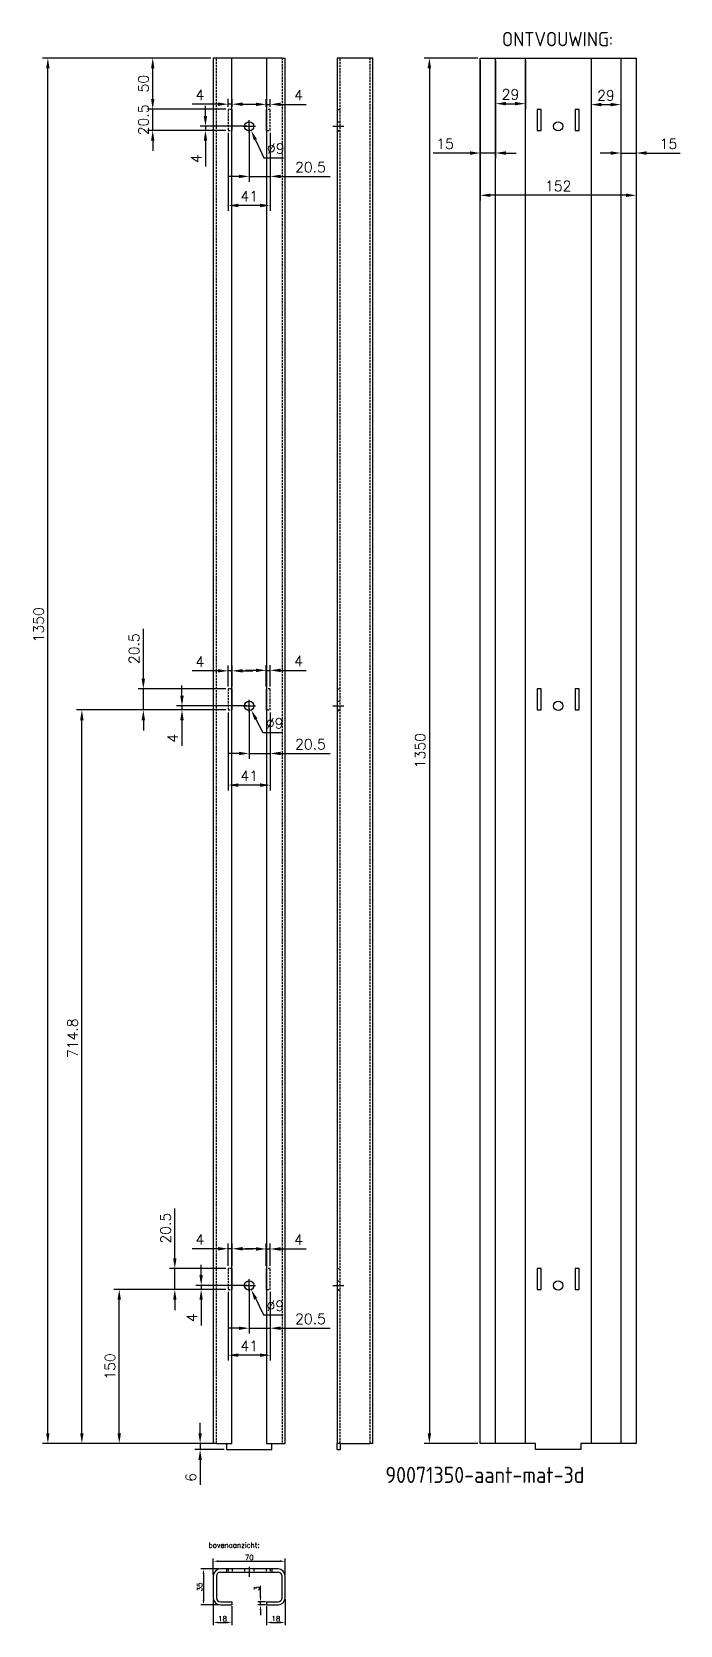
# Model space of a CAD drawing. Extents: x 3721 to 4352, y 323 to 1876.
import ezdxf

# ---------------------------------------------------------------- set-up
doc = ezdxf.new("R2010")
doc.units = 0
doc.header["$LTSCALE"] = 1.5
doc.linetypes.add('Aslijn', pattern=[28.575, 19.05, -3.175, 3.175, -3.175])
doc.linetypes.add('Streeplijn', pattern=[10, 7, -3])
doc.layers.get('DEFPOINTS').update_dxf_attribs({"linetype": 'CONTINUOUS'})
for name, color, linetype in [('50VOL', 13, 'CONTINUOUS'), ('70VOL', 5, 'CONTINUOUS'), ('7A', 4, 'Aslijn'), ('AM_3', 6, 'Streeplijn'), ('BRANDLIJN', 93, 'CONTINUOUS')]:
    doc.layers.add(name, color=color, linetype=linetype)
doc.styles.add('ROMANS', font='romans.shx')
doc.styles.get("Standard").update_dxf_attribs({"font": 'isocp.shx'})
doc.dimstyles.new('1_OP_02$0', dxfattribs={"dimscale": 2, "dimtxt": 2.5, "dimasz": 2.5, "dimexe": 1.3, "dimexo": 0.6, "dimgap": 0.6, "dimtad": 1, "dimdec": 1, "dimdsep": 46, "dimtxsty": 'ROMANS', "dimcen": -1.5, "dimclrd": 150, "dimclre": 150, "dimclrt": 5, "dimadec": 0, "dimazin": 0, "dimtfac": 1, "dimtdec": 1, "dimtmove": 0, "dimatfit": 3, "dimfxl": 0, "dimtolj": 1, "dimtzin": 0, "dimarcsym": 0})
doc.dimstyles.new('1_OP_04$0', dxfattribs={"dimscale": 4, "dimtxt": 2.5, "dimasz": 2.5, "dimexe": 1.3, "dimexo": 0.6, "dimgap": 1, "dimtad": 1, "dimdec": 1, "dimdsep": 46, "dimtxsty": 'ROMANS', "dimcen": -1.5, "dimclrd": 150, "dimclre": 150, "dimclrt": 5, "dimadec": 0, "dimazin": 0, "dimtfac": 1, "dimtdec": 1, "dimtmove": 0, "dimatfit": 3, "dimfxl": 0, "dimtolj": 1, "dimtzin": 0, "dimarcsym": 0})
doc.dimstyles.new('1_OP_04$3', dxfattribs={"dimscale": 4, "dimtxt": 2.5, "dimasz": 2.5, "dimexe": 1.3, "dimexo": 0.6, "dimgap": 1, "dimtad": 1, "dimtoh": 1, "dimdec": 1, "dimdsep": 46, "dimtxsty": 'ROMANS', "dimcen": -1.5, "dimclrd": 150, "dimclre": 150, "dimclrt": 5, "dimadec": 0, "dimazin": 0, "dimtfac": 1, "dimtdec": 1, "dimtofl": 0, "dimtmove": 0, "dimatfit": 0, "dimfxl": 0, "dimtolj": 1, "dimtzin": 0, "dimarcsym": 0})

# ---------------------------------------------------------------- blocks, each defined once
blk = doc.blocks.new('*D0')
at = {"layer": '70VOL', "color": 150, "lineweight": -2}
for p, q in [((3897.3, 372.4), (3897.3, 388.2)), ((3967.3, 372.4), (3967.3, 388.2)), ((3902.3, 385.6), (3962.3, 385.6))]:
    blk.add_line(p, q, dxfattribs=at)
at = {"layer": '70VOL', "color": 150}
for points in [[(3902.3, 386.5), (3902.3, 384.8), (3897.3, 385.6)], [(3962.3, 386.5), (3962.3, 384.8), (3967.3, 385.6)]]:
    blk.add_solid(points, dxfattribs=at)
at = {"layer": 'DEFPOINTS', "color": 0}
for p in [(3967.3, 385.6), (3897.3, 371.2), (3967.3, 371.2)]:
    blk.add_point(p, dxfattribs=at)
at = {"layer": '70VOL', "color": 5, "insert": (3932.3, 389.3), "char_height": 5, "attachment_point": 5, "style": 'ROMANS'}
blk.add_mtext('\\A1;70', dxfattribs=at)
blk = doc.blocks.new('*D1')
at = {"layer": '70VOL', "color": 150, "lineweight": -2}
for p, q in [((3903, 378.1), (3885.2, 378.1)), ((3887.8, 373.1), (3887.8, 348.1)), ((3903, 343.1), (3885.2, 343.1))]:
    blk.add_line(p, q, dxfattribs=at)
at = {"layer": '70VOL', "color": 150}
for points in [[(3886.9, 373.1), (3888.6, 373.1), (3887.8, 378.1)], [(3886.9, 348.1), (3888.6, 348.1), (3887.8, 343.1)]]:
    blk.add_solid(points, dxfattribs=at)
at = {"layer": 'DEFPOINTS', "color": 0}
for p in [(3904.2, 378.1), (3887.8, 343.1), (3904.2, 343.1)]:
    blk.add_point(p, dxfattribs=at)
at = {"layer": '70VOL', "color": 5, "insert": (3884.1, 360.6), "char_height": 5, "attachment_point": 5, "rotation": 90, "style": 'ROMANS'}
blk.add_mtext('\\A1;35', dxfattribs=at)
blk = doc.blocks.new('*D2')
at = {"layer": '70VOL', "color": 150, "lineweight": -2}
for p, q in [((3897.3, 348.8), (3897.3, 323.3)), ((3915.3, 341.9), (3915.3, 323.3)), ((3902.3, 325.9), (3910.3, 325.9))]:
    blk.add_line(p, q, dxfattribs=at)
at = {"layer": '70VOL', "color": 150}
for points in [[(3902.3, 326.8), (3902.3, 325.1), (3897.3, 325.9)], [(3910.3, 326.8), (3910.3, 325.1), (3915.3, 325.9)]]:
    blk.add_solid(points, dxfattribs=at)
at = {"layer": 'DEFPOINTS', "color": 0}
for p in [(3897.3, 350), (3915.3, 343.1), (3915.3, 325.9)]:
    blk.add_point(p, dxfattribs=at)
at = {"layer": '70VOL', "color": 5, "insert": (3906.3, 329.6), "char_height": 5, "attachment_point": 5, "style": 'ROMANS'}
blk.add_mtext('\\A1;18', dxfattribs=at)
blk = doc.blocks.new('*D3')
at = {"layer": '70VOL', "color": 150, "lineweight": -2}
for p, q in [((3949.3, 341.9), (3949.3, 323.3)), ((3967.3, 348.8), (3967.3, 323.3)), ((3954.3, 325.9), (3962.3, 325.9))]:
    blk.add_line(p, q, dxfattribs=at)
at = {"layer": '70VOL', "color": 150}
for points in [[(3954.3, 326.8), (3954.3, 325.1), (3949.3, 325.9)], [(3962.3, 326.8), (3962.3, 325.1), (3967.3, 325.9)]]:
    blk.add_solid(points, dxfattribs=at)
at = {"layer": 'DEFPOINTS', "color": 0}
for p in [(3949.3, 343.1), (3967.3, 350), (3967.3, 325.9)]:
    blk.add_point(p, dxfattribs=at)
at = {"layer": '70VOL', "color": 5, "insert": (3958.3, 329.6), "char_height": 5, "attachment_point": 5, "style": 'ROMANS'}
blk.add_mtext('\\A1;18', dxfattribs=at)
blk = doc.blocks.new('*D4')
at = {"layer": '70VOL', "color": 150, "lineweight": -2}
for p, q in [((3943.3, 351.1), (3943.3, 361.8)), ((3948.1, 346.1), (3940.7, 346.1)), ((3948.1, 343.1), (3940.7, 343.1)), ((3943.3, 343.1), (3943.3, 346.1)), ((3943.3, 338.1), (3943.3, 333.1))]:
    blk.add_line(p, q, dxfattribs=at)
at = {"layer": '70VOL', "color": 150}
for points in [[(3942.4, 351.1), (3944.1, 351.1), (3943.3, 346.1)], [(3942.4, 338.1), (3944.1, 338.1), (3943.3, 343.1)]]:
    blk.add_solid(points, dxfattribs=at)
at = {"layer": 'DEFPOINTS', "color": 0}
for p in [(3943.3, 346.1), (3949.3, 346.1), (3949.3, 343.1)]:
    blk.add_point(p, dxfattribs=at)
at = {"layer": '70VOL', "color": 5, "insert": (3939.6, 359), "char_height": 5, "attachment_point": 5, "rotation": 90, "style": 'ROMANS'}
blk.add_mtext('\\A1;3', dxfattribs=at)
blk = doc.blocks.new('*D5')
at = {"layer": '70VOL', "color": 150, "lineweight": -2}
for p, q in [((3932.3, 1777.9), (3932.3, 1789.9)), ((3926.3, 1783.9), (3938.3, 1783.9)), ((3938.4, 1770.7), (3946.6, 1753.2)), ((3946.6, 1753.2), (3965.8, 1753.2))]:
    blk.add_line(p, q, dxfattribs=at)
at = {"layer": '70VOL', "color": 150}
blk.add_solid([(3939.9, 1771.4), (3936.9, 1770), (3934.2, 1779.8)], dxfattribs=at)
at = {"layer": 'DEFPOINTS', "color": 0}
for p in [(3930.4, 1787.9), (3934.2, 1779.8)]:
    blk.add_point(p, dxfattribs=at)
at = {"layer": '70VOL', "color": 5, "insert": (3958.2, 1762.2), "char_height": 10, "attachment_point": 5, "style": 'ROMANS'}
blk.add_mtext('\\A1;∅9', dxfattribs=at)
blk = doc.blocks.new('*D6')
at = {"layer": '70VOL', "color": 150, "lineweight": -2}
for p, q in [((3932.3, 1781.5), (3932.3, 1729.8)), ((3952.8, 1777.5), (3952.8, 1729.8)), ((3922.3, 1735), (3912.3, 1735)), ((3932.3, 1735), (3952.8, 1735)), ((3962.8, 1735), (4011.3, 1735))]:
    blk.add_line(p, q, dxfattribs=at)
at = {"layer": '70VOL', "color": 150}
for points in [[(3922.3, 1736.7), (3922.3, 1733.4), (3932.3, 1735)], [(3962.8, 1736.7), (3962.8, 1733.4), (3952.8, 1735)]]:
    blk.add_solid(points, dxfattribs=at)
at = {"layer": 'DEFPOINTS', "color": 0}
for p in [(3932.3, 1783.9), (3952.8, 1779.9), (3952.8, 1735)]:
    blk.add_point(p, dxfattribs=at)
at = {"layer": '70VOL', "color": 5, "insert": (3992, 1744), "char_height": 10, "attachment_point": 5, "style": 'ROMANS'}
blk.add_mtext('\\A1;20.5', dxfattribs=at)
blk = doc.blocks.new('*D7')
at = {"layer": '70VOL', "color": 150, "lineweight": -2}
for p, q in [((3911.8, 1777.5), (3911.8, 1701.5)), ((3952.8, 1777.5), (3952.8, 1701.5)), ((3942.8, 1706.7), (3921.8, 1706.7))]:
    blk.add_line(p, q, dxfattribs=at)
at = {"layer": '70VOL', "color": 150}
for points in [[(3921.8, 1708.4), (3921.8, 1705), (3911.8, 1706.7)], [(3942.8, 1708.4), (3942.8, 1705), (3952.8, 1706.7)]]:
    blk.add_solid(points, dxfattribs=at)
at = {"layer": 'DEFPOINTS', "color": 0}
for p in [(3911.8, 1779.9), (3952.8, 1779.9), (3911.8, 1706.7)]:
    blk.add_point(p, dxfattribs=at)
at = {"layer": '70VOL', "color": 5, "insert": (3932.3, 1715.7), "char_height": 10, "attachment_point": 5, "style": 'ROMANS'}
blk.add_mtext('\\A1;41', dxfattribs=at)
blk = doc.blocks.new('*D8')
at = {"layer": '70VOL', "color": 150, "lineweight": -2}
for p, q in [((3901.8, 1805.4), (3876.7, 1805.4)), ((3911.8, 1802.8), (3911.8, 1810.6)), ((3915.8, 1805.4), (3911.8, 1805.4)), ((3915.8, 1802.8), (3915.8, 1810.6)), ((3925.8, 1805.4), (3935.8, 1805.4))]:
    blk.add_line(p, q, dxfattribs=at)
at = {"layer": '70VOL', "color": 150}
for points in [[(3901.8, 1807.1), (3901.8, 1803.7), (3911.8, 1805.4)], [(3925.8, 1807.1), (3925.8, 1803.7), (3915.8, 1805.4)]]:
    blk.add_solid(points, dxfattribs=at)
at = {"layer": 'DEFPOINTS', "color": 0}
for p in [(3911.8, 1805.4), (3911.8, 1800.4), (3915.8, 1800.4)]:
    blk.add_point(p, dxfattribs=at)
at = {"layer": '70VOL', "color": 5, "insert": (3884.2, 1814.4), "char_height": 10, "attachment_point": 5, "style": 'ROMANS'}
blk.add_mtext('\\A1;4', dxfattribs=at)
blk = doc.blocks.new('*D9')
at = {"layer": '70VOL', "color": 150, "lineweight": -2}
for p, q in [((3938.8, 1805.2), (3928.8, 1805.2)), ((3948.8, 1802.8), (3948.8, 1810.4)), ((3948.8, 1805.2), (3952.8, 1805.2)), ((3952.8, 1802.8), (3952.8, 1810.4)), ((3962.8, 1805.2), (3987.9, 1805.2))]:
    blk.add_line(p, q, dxfattribs=at)
at = {"layer": '70VOL', "color": 150}
for points in [[(3938.8, 1806.9), (3938.8, 1803.6), (3948.8, 1805.2)], [(3962.8, 1806.9), (3962.8, 1803.6), (3952.8, 1805.2)]]:
    blk.add_solid(points, dxfattribs=at)
at = {"layer": 'DEFPOINTS', "color": 0}
for p in [(3952.8, 1805.2), (3948.8, 1800.4), (3952.8, 1800.4)]:
    blk.add_point(p, dxfattribs=at)
at = {"layer": '70VOL', "color": 5, "insert": (3980.4, 1814.2), "char_height": 10, "attachment_point": 5, "style": 'ROMANS'}
blk.add_mtext('\\A1;4', dxfattribs=at)
blk = doc.blocks.new('*D10')
at = {"layer": '70VOL', "color": 150, "lineweight": -2}
for p, q in [((3838.3, 1810.4), (3838.3, 1820.4)), ((3909.4, 1800.4), (3833.1, 1800.4)), ((3838.3, 1779.9), (3838.3, 1800.4)), ((3909.4, 1779.9), (3833.1, 1779.9)), ((3838.3, 1769.9), (3838.3, 1759.9))]:
    blk.add_line(p, q, dxfattribs=at)
at = {"layer": '70VOL', "color": 150}
for points in [[(3836.7, 1810.4), (3840, 1810.4), (3838.3, 1800.4)], [(3836.7, 1769.9), (3840, 1769.9), (3838.3, 1779.9)]]:
    blk.add_solid(points, dxfattribs=at)
at = {"layer": 'DEFPOINTS', "color": 0}
for p in [(3838.3, 1800.4), (3911.8, 1800.4), (3911.8, 1779.9)]:
    blk.add_point(p, dxfattribs=at)
at = {"layer": '70VOL', "color": 5, "insert": (3829.3, 1790.1), "char_height": 10, "attachment_point": 5, "rotation": 90, "style": 'ROMANS'}
blk.add_mtext('\\A1;20.5', dxfattribs=at)
blk = doc.blocks.new('*D11')
at = {"layer": '70VOL', "color": 150, "lineweight": -2}
for p, q in [((3889.7, 1793.9), (3889.7, 1803.9)), ((3929.9, 1783.9), (3884.5, 1783.9)), ((3909.4, 1779.9), (3884.5, 1779.9)), ((3889.7, 1783.9), (3889.7, 1779.9)), ((3889.7, 1769.9), (3889.7, 1744.7))]:
    blk.add_line(p, q, dxfattribs=at)
at = {"layer": '70VOL', "color": 150}
for points in [[(3888, 1793.9), (3891.3, 1793.9), (3889.7, 1783.9)], [(3888, 1769.9), (3891.3, 1769.9), (3889.7, 1779.9)]]:
    blk.add_solid(points, dxfattribs=at)
at = {"layer": 'DEFPOINTS', "color": 0}
for p in [(3889.7, 1779.9), (3911.8, 1779.9), (3932.3, 1783.9)]:
    blk.add_point(p, dxfattribs=at)
at = {"layer": '70VOL', "color": 5, "insert": (3880.7, 1752.3), "char_height": 10, "attachment_point": 5, "rotation": 90, "style": 'ROMANS'}
blk.add_mtext('\\A1;4', dxfattribs=at)
blk = doc.blocks.new('*D12')
at = {"layer": '70VOL', "color": 150, "lineweight": -2}
for p, q in [((3926.3, 654.4), (3938.3, 654.4)), ((3932.3, 648.4), (3932.3, 660.4)), ((3938.6, 641.3), (3946.1, 625.6)), ((3946.1, 625.6), (3965.3, 625.6))]:
    blk.add_line(p, q, dxfattribs=at)
at = {"layer": '70VOL', "color": 150}
blk.add_solid([(3940.1, 642), (3937.1, 640.6), (3934.3, 650.3)], dxfattribs=at)
at = {"layer": 'DEFPOINTS', "color": 0}
for p in [(3930.4, 658.4), (3934.3, 650.3)]:
    blk.add_point(p, dxfattribs=at)
at = {"layer": '70VOL', "color": 5, "insert": (3957.7, 634.6), "char_height": 10, "attachment_point": 5, "style": 'ROMANS'}
blk.add_mtext('\\A1;∅9', dxfattribs=at)
blk = doc.blocks.new('*D13')
at = {"layer": '70VOL', "color": 150, "lineweight": -2}
for p, q in [((3932.3, 652), (3932.3, 607.5)), ((3952.8, 648), (3952.8, 607.5)), ((3922.3, 612.7), (3912.3, 612.7)), ((3932.3, 612.7), (3952.8, 612.7)), ((3962.8, 612.7), (4011.3, 612.7))]:
    blk.add_line(p, q, dxfattribs=at)
at = {"layer": '70VOL', "color": 150}
for points in [[(3922.3, 614.3), (3922.3, 611), (3932.3, 612.7)], [(3962.8, 614.3), (3962.8, 611), (3952.8, 612.7)]]:
    blk.add_solid(points, dxfattribs=at)
at = {"layer": 'DEFPOINTS', "color": 0}
for p in [(3932.3, 654.4), (3952.8, 650.4), (3952.8, 612.7)]:
    blk.add_point(p, dxfattribs=at)
at = {"layer": '70VOL', "color": 5, "insert": (3992, 621.7), "char_height": 10, "attachment_point": 5, "style": 'ROMANS'}
blk.add_mtext('\\A1;20.5', dxfattribs=at)
blk = doc.blocks.new('*D14')
at = {"layer": '70VOL', "color": 150, "lineweight": -2}
for p, q in [((3911.8, 648), (3911.8, 581.2)), ((3952.8, 648), (3952.8, 581.2)), ((3942.8, 586.4), (3921.8, 586.4))]:
    blk.add_line(p, q, dxfattribs=at)
at = {"layer": '70VOL', "color": 150}
for points in [[(3921.8, 588.1), (3921.8, 584.8), (3911.8, 586.4)], [(3942.8, 588.1), (3942.8, 584.8), (3952.8, 586.4)]]:
    blk.add_solid(points, dxfattribs=at)
at = {"layer": 'DEFPOINTS', "color": 0}
for p in [(3911.8, 650.4), (3952.8, 650.4), (3911.8, 586.4)]:
    blk.add_point(p, dxfattribs=at)
at = {"layer": '70VOL', "color": 5, "insert": (3932.3, 595.4), "char_height": 10, "attachment_point": 5, "style": 'ROMANS'}
blk.add_mtext('\\A1;41', dxfattribs=at)
blk = doc.blocks.new('*D15')
at = {"layer": '70VOL', "color": 150, "lineweight": -2}
for p, q in [((3901.8, 690.1), (3876.7, 690.1)), ((3911.8, 673.3), (3911.8, 695.3)), ((3915.8, 690.1), (3911.8, 690.1)), ((3915.8, 673.3), (3915.8, 695.3)), ((3925.8, 690.1), (3935.8, 690.1))]:
    blk.add_line(p, q, dxfattribs=at)
at = {"layer": '70VOL', "color": 150}
for points in [[(3901.8, 691.8), (3901.8, 688.4), (3911.8, 690.1)], [(3925.8, 691.8), (3925.8, 688.4), (3915.8, 690.1)]]:
    blk.add_solid(points, dxfattribs=at)
at = {"layer": 'DEFPOINTS', "color": 0}
for p in [(3911.8, 690.1), (3911.8, 670.9), (3915.8, 670.9)]:
    blk.add_point(p, dxfattribs=at)
at = {"layer": '70VOL', "color": 5, "insert": (3884.2, 699.1), "char_height": 10, "attachment_point": 5, "style": 'ROMANS'}
blk.add_mtext('\\A1;4', dxfattribs=at)
blk = doc.blocks.new('*D16')
at = {"layer": '70VOL', "color": 150, "lineweight": -2}
for p, q in [((3938.8, 689.9), (3928.8, 689.9)), ((3948.8, 673.3), (3948.8, 695.1)), ((3948.8, 689.9), (3952.8, 689.9)), ((3952.8, 673.3), (3952.8, 695.1)), ((3962.8, 689.9), (3987.9, 689.9))]:
    blk.add_line(p, q, dxfattribs=at)
at = {"layer": '70VOL', "color": 150}
for points in [[(3938.8, 691.6), (3938.8, 688.2), (3948.8, 689.9)], [(3962.8, 691.6), (3962.8, 688.2), (3952.8, 689.9)]]:
    blk.add_solid(points, dxfattribs=at)
at = {"layer": 'DEFPOINTS', "color": 0}
for p in [(3952.8, 689.9), (3948.8, 670.9), (3952.8, 670.9)]:
    blk.add_point(p, dxfattribs=at)
at = {"layer": '70VOL', "color": 5, "insert": (3980.4, 698.9), "char_height": 10, "attachment_point": 5, "style": 'ROMANS'}
blk.add_mtext('\\A1;4', dxfattribs=at)
blk = doc.blocks.new('*D17')
at = {"layer": '70VOL', "color": 150, "lineweight": -2}
for p, q in [((3859.8, 680.9), (3859.8, 729.3)), ((3909.4, 670.9), (3854.6, 670.9)), ((3859.8, 650.4), (3859.8, 670.9)), ((3909.4, 650.4), (3854.6, 650.4)), ((3859.8, 640.4), (3859.8, 630.4))]:
    blk.add_line(p, q, dxfattribs=at)
at = {"layer": '70VOL', "color": 150}
for points in [[(3858.2, 680.9), (3861.5, 680.9), (3859.8, 670.9)], [(3858.2, 640.4), (3861.5, 640.4), (3859.8, 650.4)]]:
    blk.add_solid(points, dxfattribs=at)
at = {"layer": 'DEFPOINTS', "color": 0}
for p in [(3859.8, 670.9), (3911.8, 670.9), (3911.8, 650.4)]:
    blk.add_point(p, dxfattribs=at)
at = {"layer": '70VOL', "color": 5, "insert": (3850.8, 710.1), "char_height": 10, "attachment_point": 5, "rotation": 90, "style": 'ROMANS'}
blk.add_mtext('\\A1;20.5', dxfattribs=at)
blk = doc.blocks.new('*D18')
at = {"layer": '70VOL', "color": 150, "lineweight": -2}
for p, q in [((3885.5, 664.4), (3885.5, 674.4)), ((3929.9, 654.4), (3880.3, 654.4)), ((3885.5, 654.4), (3885.5, 650.4)), ((3909.4, 650.4), (3880.3, 650.4)), ((3885.5, 640.4), (3885.5, 615.2))]:
    blk.add_line(p, q, dxfattribs=at)
at = {"layer": '70VOL', "color": 150}
for points in [[(3883.8, 664.4), (3887.1, 664.4), (3885.5, 654.4)], [(3883.8, 640.4), (3887.1, 640.4), (3885.5, 650.4)]]:
    blk.add_solid(points, dxfattribs=at)
at = {"layer": 'DEFPOINTS', "color": 0}
for p in [(3932.3, 654.4), (3885.5, 650.4), (3911.8, 650.4)]:
    blk.add_point(p, dxfattribs=at)
at = {"layer": '70VOL', "color": 5, "insert": (3876.5, 622.8), "char_height": 10, "attachment_point": 5, "rotation": 90, "style": 'ROMANS'}
blk.add_mtext('\\A1;4', dxfattribs=at)
blk = doc.blocks.new('*D19')
at = {"layer": '70VOL', "color": 150, "lineweight": -2}
for p, q in [((3884.5, 510.4), (3884.5, 520.4)), ((3894.9, 500.4), (3879.3, 500.4)), ((3884.5, 500.4), (3884.5, 494.4)), ((3907.9, 494.4), (3879.3, 494.4)), ((3884.5, 484.4), (3884.5, 460.2))]:
    blk.add_line(p, q, dxfattribs=at)
at = {"layer": '70VOL', "color": 150}
for points in [[(3882.8, 510.4), (3886.1, 510.4), (3884.5, 500.4)], [(3882.8, 484.4), (3886.1, 484.4), (3884.5, 494.4)]]:
    blk.add_solid(points, dxfattribs=at)
at = {"layer": 'DEFPOINTS', "color": 0}
for p in [(3897.3, 500.4), (3884.5, 494.4), (3910.3, 494.4)]:
    blk.add_point(p, dxfattribs=at)
at = {"layer": '70VOL', "color": 5, "insert": (3875.5, 467.3), "char_height": 10, "attachment_point": 5, "rotation": 90, "style": 'ROMANS'}
blk.add_mtext('\\A1;6', dxfattribs=at)
blk = doc.blocks.new('*D20')
at = {"layer": '70VOL', "color": 150, "lineweight": -2}
for p, q in [((3894.9, 1850.4), (3731, 1850.4)), ((3736.2, 510.4), (3736.2, 1840.4)), ((3894.9, 500.4), (3731, 500.4))]:
    blk.add_line(p, q, dxfattribs=at)
at = {"layer": '70VOL', "color": 150}
for points in [[(3734.5, 1840.4), (3737.8, 1840.4), (3736.2, 1850.4)], [(3734.5, 510.4), (3737.8, 510.4), (3736.2, 500.4)]]:
    blk.add_solid(points, dxfattribs=at)
at = {"layer": 'DEFPOINTS', "color": 0}
for p in [(3736.2, 1850.4), (3897.3, 1850.4), (3897.3, 500.4)]:
    blk.add_point(p, dxfattribs=at)
at = {"layer": '70VOL', "color": 5, "insert": (3727.2, 1298.1), "char_height": 10, "attachment_point": 5, "rotation": 90, "style": 'ROMANS'}
blk.add_mtext('\\A1;1350', dxfattribs=at)
blk = doc.blocks.new('*D21')
at = {"layer": '70VOL', "color": 150, "lineweight": -2}
for p, q in [((3909.4, 650.4), (3800.5, 650.4)), ((3805.7, 510.4), (3805.7, 640.4)), ((3894.9, 500.4), (3800.5, 500.4))]:
    blk.add_line(p, q, dxfattribs=at)
at = {"layer": '70VOL', "color": 150}
for points in [[(3804, 640.4), (3807.4, 640.4), (3805.7, 650.4)], [(3804, 510.4), (3807.4, 510.4), (3805.7, 500.4)]]:
    blk.add_solid(points, dxfattribs=at)
at = {"layer": 'DEFPOINTS', "color": 0}
for p in [(3805.7, 650.4), (3911.8, 650.4), (3897.3, 500.4)]:
    blk.add_point(p, dxfattribs=at)
at = {"layer": '70VOL', "color": 5, "insert": (3796.7, 575.4), "char_height": 10, "attachment_point": 5, "rotation": 90, "style": 'ROMANS'}
blk.add_mtext('\\A1;150', dxfattribs=at)
blk = doc.blocks.new('*D22')
at = {"layer": '70VOL', "color": 150, "lineweight": -2}
for p, q in [((3894.9, 1850.4), (3833.1, 1850.4)), ((3838.3, 1810.4), (3838.3, 1840.4)), ((3909.4, 1800.4), (3833.1, 1800.4))]:
    blk.add_line(p, q, dxfattribs=at)
at = {"layer": '70VOL', "color": 150}
for points in [[(3836.7, 1840.4), (3840, 1840.4), (3838.3, 1850.4)], [(3836.7, 1810.4), (3840, 1810.4), (3838.3, 1800.4)]]:
    blk.add_solid(points, dxfattribs=at)
at = {"layer": 'DEFPOINTS', "color": 0}
for p in [(3838.3, 1850.4), (3897.3, 1850.4), (3911.8, 1800.4)]:
    blk.add_point(p, dxfattribs=at)
at = {"layer": '70VOL', "color": 5, "insert": (3829.3, 1825.4), "char_height": 10, "attachment_point": 5, "rotation": 90, "style": 'ROMANS'}
blk.add_mtext('\\A1;50', dxfattribs=at)
blk = doc.blocks.new('*D23')
at = {"layer": '70VOL', "color": 150, "lineweight": -2}
for p, q in [((4157.3, 1848), (4157.3, 1752.6)), ((4172.3, 1848), (4172.3, 1752.6)), ((4147.3, 1757.8), (4111.6, 1757.8)), ((4172.3, 1757.8), (4157.3, 1757.8)), ((4182.3, 1757.8), (4192.3, 1757.8))]:
    blk.add_line(p, q, dxfattribs=at)
at = {"layer": '70VOL', "color": 150}
for points in [[(4147.3, 1759.5), (4147.3, 1756.1), (4157.3, 1757.8)], [(4182.3, 1759.5), (4182.3, 1756.1), (4172.3, 1757.8)]]:
    blk.add_solid(points, dxfattribs=at)
at = {"layer": 'DEFPOINTS', "color": 0}
for p in [(4157.3, 1850.4), (4172.3, 1850.4), (4172.3, 1757.8)]:
    blk.add_point(p, dxfattribs=at)
at = {"layer": '70VOL', "color": 5, "insert": (4123, 1766.8), "char_height": 10, "attachment_point": 5, "style": 'ROMANS'}
blk.add_mtext('\\A1;15', dxfattribs=at)
blk = doc.blocks.new('*D24')
at = {"layer": '70VOL', "color": 150, "lineweight": -2}
for p, q in [((4294.3, 1848), (4294.3, 1752.6)), ((4309.3, 1848), (4309.3, 1752.6)), ((4284.3, 1757.8), (4274.3, 1757.8)), ((4294.3, 1757.8), (4309.3, 1757.8)), ((4319.3, 1757.8), (4352.1, 1757.8))]:
    blk.add_line(p, q, dxfattribs=at)
at = {"layer": '70VOL', "color": 150}
for points in [[(4284.3, 1759.5), (4284.3, 1756.1), (4294.3, 1757.8)], [(4319.3, 1759.5), (4319.3, 1756.1), (4309.3, 1757.8)]]:
    blk.add_solid(points, dxfattribs=at)
at = {"layer": 'DEFPOINTS', "color": 0}
for p in [(4294.3, 1850.4), (4309.3, 1850.4), (4294.3, 1757.8)]:
    blk.add_point(p, dxfattribs=at)
at = {"layer": '70VOL', "color": 5, "insert": (4340.7, 1766.8), "char_height": 10, "attachment_point": 5, "style": 'ROMANS'}
blk.add_mtext('\\A1;15', dxfattribs=at)
blk = doc.blocks.new('*D25')
at = {"layer": '70VOL', "color": 150, "lineweight": -2}
for p, q in [((4157.3, 1848), (4157.3, 1711.4)), ((4309.3, 1848), (4309.3, 1711.4)), ((4299.3, 1716.6), (4167.3, 1716.6))]:
    blk.add_line(p, q, dxfattribs=at)
at = {"layer": '70VOL', "color": 150}
for points in [[(4167.3, 1718.3), (4167.3, 1715), (4157.3, 1716.6)], [(4299.3, 1718.3), (4299.3, 1715), (4309.3, 1716.6)]]:
    blk.add_solid(points, dxfattribs=at)
at = {"layer": 'DEFPOINTS', "color": 0}
for p in [(4157.3, 1850.4), (4309.3, 1850.4), (4157.3, 1716.6)]:
    blk.add_point(p, dxfattribs=at)
at = {"layer": '70VOL', "color": 5, "insert": (4233.3, 1725.6), "char_height": 10, "attachment_point": 5, "style": 'ROMANS'}
blk.add_mtext('\\A1;152', dxfattribs=at)
blk = doc.blocks.new('*D26')
at = {"layer": '70VOL', "color": 150, "lineweight": -2}
for p, q in [((4154.9, 1850.4), (4102.6, 1850.4)), ((4107.8, 1840.4), (4107.8, 510.4)), ((4154.9, 500.4), (4102.6, 500.4))]:
    blk.add_line(p, q, dxfattribs=at)
at = {"layer": '70VOL', "color": 150}
for points in [[(4106.1, 1840.4), (4109.5, 1840.4), (4107.8, 1850.4)], [(4106.1, 510.4), (4109.5, 510.4), (4107.8, 500.4)]]:
    blk.add_solid(points, dxfattribs=at)
at = {"layer": 'DEFPOINTS', "color": 0}
for p in [(4157.3, 1850.4), (4107.8, 500.4), (4157.3, 500.4)]:
    blk.add_point(p, dxfattribs=at)
at = {"layer": '70VOL', "color": 5, "insert": (4098.8, 1175.4), "char_height": 10, "attachment_point": 5, "rotation": 90, "style": 'ROMANS'}
blk.add_mtext('\\A1;1350', dxfattribs=at)
blk = doc.blocks.new('*D30')
at = {"layer": '70VOL', "color": 150, "lineweight": -2}
for p, q in [((4201.3, 1848), (4201.3, 1800.7)), ((4172.3, 1846.2), (4172.3, 1800.7)), ((4182.3, 1805.9), (4191.3, 1805.9))]:
    blk.add_line(p, q, dxfattribs=at)
at = {"layer": '70VOL', "color": 150}
for points in [[(4182.3, 1807.6), (4182.3, 1804.3), (4172.3, 1805.9)], [(4191.3, 1807.6), (4191.3, 1804.3), (4201.3, 1805.9)]]:
    blk.add_solid(points, dxfattribs=at)
at = {"layer": 'DEFPOINTS', "color": 0}
for p in [(4172.3, 1848.6), (4201.3, 1850.4), (4201.3, 1805.9)]:
    blk.add_point(p, dxfattribs=at)
at = {"layer": '70VOL', "color": 5, "insert": (4186.8, 1814.9), "char_height": 10, "attachment_point": 5, "style": 'ROMANS'}
blk.add_mtext('\\A1;29', dxfattribs=at)
blk = doc.blocks.new('*D31')
at = {"layer": '70VOL', "color": 150, "lineweight": -2}
for p, q in [((4265.3, 1848), (4265.3, 1799.8)), ((4294.3, 1846.2), (4294.3, 1799.8)), ((4275.3, 1805), (4284.3, 1805))]:
    blk.add_line(p, q, dxfattribs=at)
at = {"layer": '70VOL', "color": 150}
for points in [[(4275.3, 1806.7), (4275.3, 1803.3), (4265.3, 1805)], [(4284.3, 1806.7), (4284.3, 1803.3), (4294.3, 1805)]]:
    blk.add_solid(points, dxfattribs=at)
at = {"layer": 'DEFPOINTS', "color": 0}
for p in [(4265.3, 1850.4), (4294.3, 1848.6), (4294.3, 1805)]:
    blk.add_point(p, dxfattribs=at)
at = {"layer": '70VOL', "color": 5, "insert": (4279.8, 1814), "char_height": 10, "attachment_point": 5, "style": 'ROMANS'}
blk.add_mtext('\\A1;29', dxfattribs=at)
blk = doc.blocks.new('*D32')
at = {"layer": '70VOL', "color": 150, "lineweight": -2}
for p, q in [((3926.3, 1219.1), (3938.3, 1219.1)), ((3932.3, 1213.1), (3932.3, 1225.1)), ((3938.9, 1206.2), (3945.5, 1193.1)), ((3945.5, 1193.1), (3964.7, 1193.1))]:
    blk.add_line(p, q, dxfattribs=at)
at = {"layer": '70VOL', "color": 150}
blk.add_solid([(3940.3, 1206.9), (3937.4, 1205.4), (3934.3, 1215.1)], dxfattribs=at)
at = {"layer": 'DEFPOINTS', "color": 0}
for p in [(3930.3, 1223.1), (3934.3, 1215.1)]:
    blk.add_point(p, dxfattribs=at)
at = {"layer": '70VOL', "color": 5, "insert": (3957.1, 1202.1), "char_height": 10, "attachment_point": 5, "style": 'ROMANS'}
blk.add_mtext('\\A1;∅9', dxfattribs=at)
blk = doc.blocks.new('*D33')
at = {"layer": '70VOL', "color": 150, "lineweight": -2}
for p, q in [((3932.3, 1216.7), (3932.3, 1167.5)), ((3952.8, 1212.7), (3952.8, 1167.5)), ((3922.3, 1172.7), (3912.3, 1172.7)), ((3932.3, 1172.7), (3952.8, 1172.7)), ((3962.8, 1172.7), (4011.3, 1172.7))]:
    blk.add_line(p, q, dxfattribs=at)
at = {"layer": '70VOL', "color": 150}
for points in [[(3922.3, 1174.4), (3922.3, 1171.1), (3932.3, 1172.7)], [(3962.8, 1174.4), (3962.8, 1171.1), (3952.8, 1172.7)]]:
    blk.add_solid(points, dxfattribs=at)
at = {"layer": 'DEFPOINTS', "color": 0}
for p in [(3932.3, 1219.1), (3952.8, 1215.1), (3952.8, 1172.7)]:
    blk.add_point(p, dxfattribs=at)
at = {"layer": '70VOL', "color": 5, "insert": (3992, 1181.7), "char_height": 10, "attachment_point": 5, "style": 'ROMANS'}
blk.add_mtext('\\A1;20.5', dxfattribs=at)
blk = doc.blocks.new('*D34')
at = {"layer": '70VOL', "color": 150, "lineweight": -2}
for p, q in [((3911.8, 1212.7), (3911.8, 1136.7)), ((3952.8, 1212.7), (3952.8, 1136.7)), ((3942.8, 1141.9), (3921.8, 1141.9))]:
    blk.add_line(p, q, dxfattribs=at)
at = {"layer": '70VOL', "color": 150}
for points in [[(3921.8, 1143.6), (3921.8, 1140.2), (3911.8, 1141.9)], [(3942.8, 1143.6), (3942.8, 1140.2), (3952.8, 1141.9)]]:
    blk.add_solid(points, dxfattribs=at)
at = {"layer": 'DEFPOINTS', "color": 0}
for p in [(3911.8, 1215.1), (3952.8, 1215.1), (3911.8, 1141.9)]:
    blk.add_point(p, dxfattribs=at)
at = {"layer": '70VOL', "color": 5, "insert": (3932.3, 1150.9), "char_height": 10, "attachment_point": 5, "style": 'ROMANS'}
blk.add_mtext('\\A1;41', dxfattribs=at)
blk = doc.blocks.new('*D35')
at = {"layer": '70VOL', "color": 150, "lineweight": -2}
for p, q in [((3911.8, 1238), (3911.8, 1258.4)), ((3915.8, 1238), (3915.8, 1258.4)), ((3901.8, 1253.2), (3876.7, 1253.2)), ((3915.8, 1253.2), (3911.8, 1253.2)), ((3925.8, 1253.2), (3935.8, 1253.2))]:
    blk.add_line(p, q, dxfattribs=at)
at = {"layer": '70VOL', "color": 150}
for points in [[(3901.8, 1254.9), (3901.8, 1251.6), (3911.8, 1253.2)], [(3925.8, 1254.9), (3925.8, 1251.6), (3915.8, 1253.2)]]:
    blk.add_solid(points, dxfattribs=at)
at = {"layer": 'DEFPOINTS', "color": 0}
for p in [(3911.8, 1253.2), (3911.8, 1235.6), (3915.8, 1235.6)]:
    blk.add_point(p, dxfattribs=at)
at = {"layer": '70VOL', "color": 5, "insert": (3884.2, 1262.2), "char_height": 10, "attachment_point": 5, "style": 'ROMANS'}
blk.add_mtext('\\A1;4', dxfattribs=at)
blk = doc.blocks.new('*D36')
at = {"layer": '70VOL', "color": 150, "lineweight": -2}
for p, q in [((3948.8, 1238), (3948.8, 1258.9)), ((3952.8, 1238), (3952.8, 1258.9)), ((3938.8, 1253.7), (3928.8, 1253.7)), ((3948.8, 1253.7), (3952.8, 1253.7)), ((3962.8, 1253.7), (3987.9, 1253.7))]:
    blk.add_line(p, q, dxfattribs=at)
at = {"layer": '70VOL', "color": 150}
for points in [[(3938.8, 1255.4), (3938.8, 1252), (3948.8, 1253.7)], [(3962.8, 1255.4), (3962.8, 1252), (3952.8, 1253.7)]]:
    blk.add_solid(points, dxfattribs=at)
at = {"layer": 'DEFPOINTS', "color": 0}
for p in [(3952.8, 1253.7), (3948.8, 1235.6), (3952.8, 1235.6)]:
    blk.add_point(p, dxfattribs=at)
at = {"layer": '70VOL', "color": 5, "insert": (3980.4, 1262.7), "char_height": 10, "attachment_point": 5, "style": 'ROMANS'}
blk.add_mtext('\\A1;4', dxfattribs=at)
blk = doc.blocks.new('*D37')
at = {"layer": '70VOL', "color": 150, "lineweight": -2}
for p, q in [((3829.2, 1245.6), (3829.2, 1294.1)), ((3909.4, 1235.6), (3824, 1235.6)), ((3829.2, 1215.1), (3829.2, 1235.6)), ((3909.4, 1215.1), (3824, 1215.1)), ((3829.2, 1205.1), (3829.2, 1195.1))]:
    blk.add_line(p, q, dxfattribs=at)
at = {"layer": '70VOL', "color": 150}
for points in [[(3827.5, 1245.6), (3830.8, 1245.6), (3829.2, 1235.6)], [(3827.5, 1205.1), (3830.8, 1205.1), (3829.2, 1215.1)]]:
    blk.add_solid(points, dxfattribs=at)
at = {"layer": 'DEFPOINTS', "color": 0}
for p in [(3829.2, 1235.6), (3911.8, 1235.6), (3911.8, 1215.1)]:
    blk.add_point(p, dxfattribs=at)
at = {"layer": '70VOL', "color": 5, "insert": (3820.2, 1274.8), "char_height": 10, "attachment_point": 5, "rotation": 90, "style": 'ROMANS'}
blk.add_mtext('\\A1;20.5', dxfattribs=at)
blk = doc.blocks.new('*D38')
at = {"layer": '70VOL', "color": 150, "lineweight": -2}
for p, q in [((3866.8, 1229.1), (3866.8, 1239.1)), ((3929.9, 1219.1), (3861.6, 1219.1)), ((3909.4, 1215.1), (3861.6, 1215.1)), ((3866.8, 1219.1), (3866.8, 1215.1)), ((3866.8, 1205.1), (3866.8, 1180))]:
    blk.add_line(p, q, dxfattribs=at)
at = {"layer": '70VOL', "color": 150}
for points in [[(3865.1, 1229.1), (3868.5, 1229.1), (3866.8, 1219.1)], [(3865.1, 1205.1), (3868.5, 1205.1), (3866.8, 1215.1)]]:
    blk.add_solid(points, dxfattribs=at)
at = {"layer": 'DEFPOINTS', "color": 0}
for p in [(3866.8, 1215.1), (3911.8, 1215.1), (3932.3, 1219.1)]:
    blk.add_point(p, dxfattribs=at)
at = {"layer": '70VOL', "color": 5, "insert": (3857.8, 1187.5), "char_height": 10, "attachment_point": 5, "rotation": 90, "style": 'ROMANS'}
blk.add_mtext('\\A1;4', dxfattribs=at)
blk = doc.blocks.new('*D39')
at = {"layer": '70VOL', "color": 150, "lineweight": -2}
for p, q in [((3909.4, 1215.1), (3764.1, 1215.1)), ((3769.3, 510.4), (3769.3, 1205.1)), ((3897.9, 500.4), (3764.1, 500.4))]:
    blk.add_line(p, q, dxfattribs=at)
at = {"layer": '70VOL', "color": 150}
for points in [[(3767.6, 1205.1), (3771, 1205.1), (3769.3, 1215.1)], [(3767.6, 510.4), (3771, 510.4), (3769.3, 500.4)]]:
    blk.add_solid(points, dxfattribs=at)
at = {"layer": 'DEFPOINTS', "color": 0}
for p in [(3769.3, 1215.1), (3911.8, 1215.1), (3900.3, 500.4)]:
    blk.add_point(p, dxfattribs=at)
at = {"layer": '70VOL', "color": 5, "insert": (3760.3, 895.2), "char_height": 10, "attachment_point": 5, "rotation": 90, "style": 'ROMANS'}
blk.add_mtext('\\A1;714.8', dxfattribs=at)

msp = doc.modelspace()

# ---------------------------------------------------------------- linework, layer by layer
at = {"layer": '50VOL', "ltscale": 0.2}
for p, q in [((3897.3, 1850.35), (3897.3, 500.35)), ((3900.31, 1850.35), (3897.3, 1850.35)), ((3915.3, 1850.35), (3900.31, 1850.35)), ((3949.3, 1850.35), (3915.3, 1850.35)), ((3915.3, 500.35), (3915.3, 1850.35)), ((3964.3, 1850.35), (3949.3, 1850.35)), ((3949.3, 1850.35), (3949.3, 500.35)), ((3964.3, 1850.35), (3967.3, 1850.35)), ((3967.3, 500.35), (3967.3, 1850.35)), ((4017.82, 1850.35), (4017.82, 500.35)), ((4020.82, 1850.35), (4017.82, 1850.35)), ((4049.82, 1850.35), (4020.82, 1850.35)), ((4052.82, 1850.35), (4049.82, 1850.35)), ((4052.82, 500.35), (4052.82, 1850.35)), ((4157.27, 500.35), (4157.27, 1850.35)), ((4157.27, 1850.35), (4309.29, 1850.35)), ((4157.27, 1850.35), (4309.29, 1850.35)), ((4172.27, 500.35), (4172.27, 1850.35)), ((4201.28, 500.35), (4201.28, 1850.35)), ((4265.28, 1850.35), (4265.28, 500.35)), ((4294.29, 1850.35), (4294.29, 500.35)), ((4309.29, 1850.35), (4309.29, 500.35)), ((3915.8, 1800.35), (3915.3, 1800.35)), ((3915.8, 1779.85), (3915.8, 1800.35)), ((3948.8, 1800.38), (3948.8, 1779.85)), ((3949.3, 1800.38), (3948.8, 1800.38)), ((4216.78, 1800.38), (4212.78, 1800.38)), ((4212.78, 1800.38), (4212.78, 1779.85)), ((4216.78, 1779.85), (4216.78, 1800.38)), ((4253.78, 1800.35), (4249.78, 1800.35)), ((4249.78, 1800.35), (4249.78, 1779.85)), ((4253.78, 1779.85), (4253.78, 1800.35)), ((3915.3, 1779.85), (3915.8, 1779.85)), ((3948.8, 1779.85), (3949.3, 1779.85)), ((4212.78, 1779.85), (4216.78, 1779.85)), ((4249.78, 1779.85), (4253.78, 1779.85)), ((3915.8, 1235.6), (3915.3, 1235.6)), ((3915.8, 1215.1), (3915.8, 1235.6)), ((3949.3, 1235.6), (3948.8, 1235.6)), ((3948.8, 1235.6), (3948.8, 1215.1)), ((4212.78, 1235.6), (4212.78, 1215.1)), ((4216.78, 1235.6), (4212.78, 1235.6)), ((4216.78, 1215.1), (4216.78, 1235.6)), ((4253.78, 1235.6), (4249.78, 1235.6)), ((4249.78, 1235.6), (4249.78, 1215.1)), ((4253.78, 1215.1), (4253.78, 1235.6)), ((3915.3, 1215.1), (3915.8, 1215.1)), ((3948.8, 1215.1), (3949.3, 1215.1)), ((4212.78, 1215.1), (4216.78, 1215.1)), ((4249.78, 1215.1), (4253.78, 1215.1)), ((3915.8, 670.85), (3915.3, 670.85)), ((3915.8, 650.35), (3915.8, 670.85)), ((3949.3, 670.85), (3948.8, 670.85)), ((3948.8, 670.85), (3948.8, 650.35)), ((4212.78, 670.85), (4212.78, 650.35)), ((4216.78, 670.85), (4212.78, 670.85)), ((4216.78, 650.35), (4216.78, 670.85)), ((4253.78, 670.85), (4249.78, 670.85)), ((4249.78, 670.85), (4249.78, 650.35)), ((4253.78, 650.35), (4253.78, 670.85)), ((3915.3, 650.35), (3915.8, 650.35)), ((3948.8, 650.35), (3949.3, 650.35)), ((4212.78, 650.35), (4216.78, 650.35)), ((4249.78, 650.35), (4253.78, 650.35)), ((3900.31, 500.35), (3897.3, 500.35)), ((3900.31, 500.35), (3915.3, 500.35)), ((3910.3, 500.35), (3910.3, 494.35)), ((3949.3, 500.35), (3964.3, 500.35)), ((3954.3, 494.35), (3954.3, 500.35)), ((3964.3, 500.35), (3967.3, 500.35)), ((4020.82, 500.35), (4017.82, 500.35)), ((4017.82, 494.35), (4017.82, 500.35)), ((4020.82, 500.35), (4049.82, 500.35)), ((4020.82, 500.35), (4020.82, 494.35)), ((4052.82, 500.35), (4049.82, 500.35)), ((4211.28, 500.35), (4157.27, 500.35)), ((4211.28, 494.35), (4211.28, 500.35)), ((4309.29, 500.35), (4255.28, 500.35)), ((4255.28, 500.35), (4255.28, 494.35)), ((3910.3, 494.35), (3954.3, 494.35)), ((4017.82, 494.35), (4020.82, 494.35)), ((4255.28, 494.35), (4211.28, 494.35)), ((3910.3, 378.09), (3904.2, 378.09)), ((3904.2, 375.09), (3910.3, 375.09)), ((3954.3, 378.09), (3910.3, 378.09)), ((3910.3, 378.09), (3910.3, 375.09)), ((3910.3, 375.09), (3954.3, 375.09)), ((3960.4, 378.09), (3954.3, 378.09)), ((3954.3, 378.09), (3954.3, 375.09)), ((3954.3, 375.09), (3960.4, 375.09)), ((3897.3, 371.19), (3897.3, 349.99)), ((3900.3, 371.19), (3900.3, 349.99)), ((3964.3, 349.99), (3964.3, 371.19)), ((3967.3, 349.99), (3967.3, 371.19)), ((3904.2, 346.09), (3915.3, 346.09)), ((3904.2, 343.09), (3915.3, 343.09)), ((3915.3, 346.09), (3915.3, 343.09)), ((3949.3, 346.09), (3960.4, 346.09)), ((3949.3, 346.09), (3949.3, 343.09)), ((3949.3, 343.09), (3960.4, 343.09))]:
    msp.add_line(p, q, dxfattribs=at)
for centre in [(3932.3, 1783.85), (4233.28, 1783.85), (3932.3, 1219.1), (4233.28, 1219.1), (3932.3, 654.35), (4233.28, 654.35)]:
    msp.add_circle(centre, 4.5, dxfattribs=at)
for centre, radius, start, end in [((3904.2, 371.19), 6.9, 90, 180), ((3904.2, 371.19), 3.9, 90, 180), ((3960.4, 371.19), 6.9, 0, 90), ((3960.4, 371.19), 3.9, 0, 90), ((3904.2, 349.99), 6.9, 180, 270), ((3904.2, 349.99), 3.9, 180, 270), ((3960.4, 349.99), 3.9, 270, 0), ((3960.4, 349.99), 6.9, 270, 0)]:
    msp.add_arc(centre, radius, start, end, dxfattribs=at)
at = {"layer": '7A'}
for p, q in [((4013.86, 1783.85), (4024.58, 1783.85)), ((4013.86, 1219.1), (4024.58, 1219.1)), ((4013.86, 654.35), (4024.58, 654.35)), ((3932.3, 380.28), (3932.3, 370.51))]:
    msp.add_line(p, q, dxfattribs=at)
at = {"layer": 'AM_3', "ltscale": 0.2}
for p, q in [((3900.3, 500.35), (3900.3, 1850.35)), ((3964.3, 1850.35), (3964.3, 500.35)), ((4020.82, 500.35), (4020.82, 1850.35)), ((4049.82, 1850.35), (4049.82, 500.35)), ((3911.8, 1800.35), (3911.8, 1779.85)), ((3915.3, 1800.35), (3911.8, 1800.35)), ((3952.8, 1800.38), (3949.3, 1800.38)), ((3952.8, 1779.85), (3952.8, 1800.38)), ((4017.82, 1800.38), (4020.82, 1800.38)), ((4017.82, 1800.35), (4020.82, 1800.35)), ((4017.82, 1788.35), (4020.82, 1788.35)), ((3911.8, 1779.85), (3915.3, 1779.85)), ((3949.3, 1779.85), (3952.8, 1779.85)), ((4017.82, 1779.85), (4020.82, 1779.85)), ((4017.82, 1779.35), (4020.82, 1779.35)), ((3911.8, 1235.6), (3911.8, 1215.1)), ((3915.3, 1235.6), (3911.8, 1235.6)), ((3952.8, 1235.6), (3949.3, 1235.6)), ((3952.8, 1215.1), (3952.8, 1235.6)), ((4017.82, 1235.6), (4020.82, 1235.6)), ((3911.8, 1215.1), (3915.3, 1215.1)), ((3949.3, 1215.1), (3952.8, 1215.1)), ((4017.82, 1223.6), (4020.82, 1223.6)), ((4017.82, 1215.1), (4020.82, 1215.1)), ((4017.82, 1214.6), (4020.82, 1214.6)), ((3911.8, 670.85), (3911.8, 650.35)), ((3915.3, 670.85), (3911.8, 670.85)), ((3952.8, 670.85), (3949.3, 670.85)), ((3952.8, 650.35), (3952.8, 670.85)), ((4017.82, 670.85), (4020.82, 670.85)), ((4017.82, 658.85), (4020.82, 658.85)), ((3911.8, 650.35), (3915.3, 650.35)), ((3949.3, 650.35), (3952.8, 650.35)), ((4017.82, 650.35), (4020.82, 650.35)), ((4017.82, 649.85), (4020.82, 649.85)), ((3911.8, 378.09), (3911.8, 375.09)), ((3915.8, 378.09), (3915.8, 375.09)), ((3927.8, 378.09), (3927.8, 375.09)), ((3936.8, 378.09), (3936.8, 375.09)), ((3948.8, 378.09), (3948.8, 375.09)), ((3952.8, 378.09), (3952.8, 375.09))]:
    msp.add_line(p, q, dxfattribs=at)

# ---------------------------------------------------------------- texts
at = {"layer": '70VOL', "ltscale": 0.2}
msp.add_text('ONTVOUWING:', height=14, dxfattribs=at).set_placement((4178.58, 1861.82, 21.62))
at = {"layer": '70VOL', "style": 'ROMANS'}
msp.add_text('bovenaanzicht:', height=5, dxfattribs=at).set_placement((3892.7, 398.78))
at = {"layer": 'BRANDLIJN', "ltscale": 0.2}
msp.add_text('90071350-aant-mat-3d', height=15.75, dxfattribs=at).set_placement((4064.96, 461.87, 24.32))

# ---------------------------------------------------------------- dimensions: what is measured, and where the dimension line sits
at = {"layer": '70VOL'}
for base, p1, p2, picture, middle in [((3736.16, 1850.35), (3897.3, 500.35), (3897.3, 1850.35), '*D20', (3736.16, 1298.05)), ((3838.35, 1800.35), (3911.8, 1779.85), (3911.8, 1800.35), '*D10', (3838.35, 1790.1)), ((3889.65, 1779.85), (3932.3, 1783.85), (3911.8, 1779.85), '*D11', (3889.65, 1752.28)), ((3769.30048942, 1215.10204858), (3900.3052261, 500.35204858), (3911.8042261, 1215.10204858), '*D39', (3769.30048942, 895.22704858)), ((3805.71, 650.35), (3897.3, 500.35), (3911.8, 650.35), '*D21', (3805.71, 575.35))]:
    dim = msp.add_linear_dim(base=base, p1=p1, p2=p2, angle=90, dimstyle='1_OP_04$0', dxfattribs=at)
    dim.commit()
    dim.dimension.update_dxf_attribs({"geometry": picture, "text_midpoint": middle, "dimtype": 160})
for base, p1, p2, dimstyle, picture, middle in [((3838.35, 1850.35), (3911.8, 1800.35), (3897.3, 1850.35), '1_OP_04$0', '*D22', (3829.35, 1825.35)), ((4107.79, 500.35), (4157.27, 1850.35), (4157.27, 500.35), '1_OP_04$0', '*D26', (4098.79, 1175.35)), ((3829.18, 1235.6), (3911.8, 1215.1), (3911.8, 1235.6), '1_OP_04$0', '*D37', (3820.18, 1274.84)), ((3866.79, 1215.1), (3932.3, 1219.1), (3911.8, 1215.1), '1_OP_04$0', '*D38', (3857.79, 1187.53)), ((3859.84, 670.85), (3911.8, 650.35), (3911.8, 670.85), '1_OP_04$0', '*D17', (3850.84, 710.09)), ((3885.46, 650.35), (3932.3, 654.35), (3911.8, 650.35), '1_OP_04$0', '*D18', (3876.46, 622.78)), ((3884.45, 494.35), (3897.3, 500.35), (3910.3, 494.35), '1_OP_04$0', '*D19', (3875.45, 467.26)), ((3887.77, 343.09), (3904.2, 378.09), (3904.2, 343.09), '1_OP_02$0', '*D1', (3884.07, 360.59)), ((3943.25, 346.09), (3949.3, 343.09), (3949.3, 346.09), '1_OP_02$0', '*D4', (3939.55, 358.96))]:
    dim = msp.add_linear_dim(base=base, p1=p1, p2=p2, angle=90, dimstyle=dimstyle, dxfattribs=at)
    dim.commit()
    dim.dimension.update_dxf_attribs({"geometry": picture, "text_midpoint": middle})
for base, p1, p2, picture, middle in [((4172.27, 1757.81), (4157.27, 1850.35), (4172.27, 1850.35), '*D23', (4122.96, 1757.81)), ((4157.27, 1716.63), (4309.29, 1850.35), (4157.27, 1850.35), '*D25', (4233.28, 1716.63)), ((4294.29, 1757.81), (4309.29, 1850.35), (4294.29, 1850.35), '*D24', (4340.67, 1757.81))]:
    dim = msp.add_linear_dim(base=base, p1=p1, p2=p2, dimstyle='1_OP_04$0', dxfattribs=at)
    dim.commit()
    dim.dimension.update_dxf_attribs({"geometry": picture, "text_midpoint": middle, "dimtype": 160})
for base, p1, p2, dimstyle, picture, middle in [((4201.28, 1805.93), (4172.27, 1848.55), (4201.28, 1850.35), '1_OP_04$0', '*D30', (4186.78, 1814.93)), ((4294.29, 1805), (4265.28, 1850.35), (4294.29, 1848.55), '1_OP_04$0', '*D31', (4279.78, 1814)), ((3911.8, 1805.4), (3915.8, 1800.35), (3911.8, 1800.35), '1_OP_04$0', '*D8', (3884.23, 1814.4)), ((3952.8, 1805.22), (3948.8, 1800.35), (3952.8, 1800.35), '1_OP_04$0', '*D9', (3980.38, 1814.22)), ((3911.8, 1706.68), (3952.8, 1779.85), (3911.8, 1779.85), '1_OP_04$0', '*D7', (3932.3, 1715.68)), ((3952.8, 1735.04), (3932.3, 1783.85), (3952.8, 1779.85), '1_OP_04$0', '*D6', (3992.04, 1744.04)), ((3911.8, 1253.23), (3915.8, 1235.6), (3911.8, 1235.6), '1_OP_04$0', '*D35', (3884.23, 1262.23)), ((3952.8, 1253.71), (3948.8, 1235.6), (3952.8, 1235.6), '1_OP_04$0', '*D36', (3980.38, 1262.71)), ((3911.8, 1141.89), (3952.8, 1215.1), (3911.8, 1215.1), '1_OP_04$0', '*D34', (3932.3, 1150.89)), ((3952.8, 1172.74), (3932.3, 1219.1), (3952.8, 1215.1), '1_OP_04$0', '*D33', (3992.04, 1181.74)), ((3911.8, 690.11), (3915.8, 670.85), (3911.8, 670.85), '1_OP_04$0', '*D15', (3884.23, 699.11)), ((3952.8, 689.9), (3948.8, 670.85), (3952.8, 670.85), '1_OP_04$0', '*D16', (3980.38, 698.9)), ((3952.8, 612.66), (3932.3, 654.35), (3952.8, 650.35), '1_OP_04$0', '*D13', (3992.04, 621.66)), ((3911.8, 586.42), (3952.8, 650.35), (3911.8, 650.35), '1_OP_04$0', '*D14', (3932.3, 595.42)), ((3967.3, 385.63), (3897.3, 371.19), (3967.3, 371.19), '1_OP_02$0', '*D0', (3932.3, 389.33)), ((3915.3, 325.95), (3897.3, 349.99), (3915.3, 343.09), '1_OP_02$0', '*D2', (3906.3, 329.65)), ((3967.3, 325.95), (3949.3, 343.09), (3967.3, 349.99), '1_OP_02$0', '*D3', (3958.3, 329.65))]:
    dim = msp.add_linear_dim(base=base, p1=p1, p2=p2, dimstyle=dimstyle, dxfattribs=at)
    dim.commit()
    dim.dimension.update_dxf_attribs({"geometry": picture, "text_midpoint": middle})
for p1, p2, picture, middle in [((3930.41, 1787.93), (3934.2, 1779.77), '*D5', (3958.18, 1753.15)), ((3930.27, 1223.12), (3934.34, 1215.09), '*D32', (3957.09, 1193.11)), ((3930.36, 658.41), (3934.25, 650.29), '*D12', (3957.73, 625.57))]:
    dim = msp.add_diameter_dim_2p(p1=p1, p2=p2, dimstyle='1_OP_04$3', dxfattribs=at)
    dim.commit()
    dim.dimension.update_dxf_attribs({"geometry": picture, "text_midpoint": middle, "dimtype": 163})

doc.saveas('drawing.dxf')
